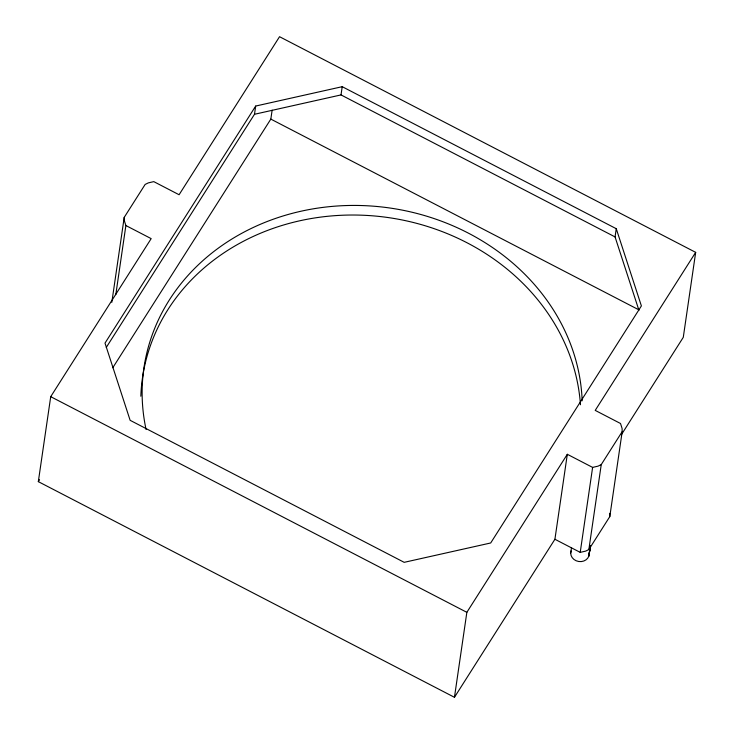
<?xml version="1.0" encoding="UTF-8"?>
<svg xmlns="http://www.w3.org/2000/svg" width="734" height="734" viewBox="0 0 734 734"><rect width="100%" height="100%" fill="white"/><g stroke="black" fill="none" stroke-linecap="round" stroke-linejoin="round"><path stroke-width="1.1" d="M570.713 553.051L571.502 547.619M695.676 252.358L595.219 410.389L620.514 423.5L622.074 428.39L622.184 431.656L601.247 464.585L598.072 466.145L592.613 467.402L567.318 454.291L554.913 539.261L454.456 697.3L38.324 481.642L50.719 396.672L151.176 238.633L125.881 225.531L124.321 220.64L124.211 217.374L145.148 184.436L148.323 182.885L153.782 181.628L179.087 194.739L279.544 36.7L695.676 252.358L683.281 337.328L621.414 434.656M111.816 302.344L124.211 217.374M115.798 294.637L125.881 225.531M106.265 347.457L254.496 114.275L255.698 106.045L342.218 86.685L616.257 228.705L641.388 305.922L490.697 542.976L404.177 562.336L130.138 420.325L105.008 343.108L255.698 106.045M112.779 367.743L270.828 119.101L272.14 110.146M254.496 114.275L341.016 94.915L342.218 86.685M454.456 697.3L466.852 612.33L567.318 454.291M638.773 309.794L615.064 236.926L616.257 228.705M622.184 431.656L609.789 516.626L588.851 549.564L585.677 551.115L580.218 552.372L592.613 467.402M588.851 549.564L601.247 464.585M590.365 546.078L588.897 555.932L590.411 545.958M38.324 481.642L39.544 479.715M341.016 94.915L615.064 236.926M270.828 119.101L639.167 309.987M554.913 539.261L580.218 552.372M50.719 396.672L466.852 612.33M609.679 513.36L609.789 516.626M589.246 553.821A9.285 8.166 8.3 0 1 578.667 561.492A9.285 8.166 8.3 0 1 571.052 550.94M146.075 429.482A220.604 193.868 8.3 0 1 337.814 205.96A220.604 193.868 8.3 0 1 582.163 400.792M140.836 396.232A220.604 193.868 8.3 0 1 357.495 215.071A220.604 193.868 8.3 0 1 580.466 404.764M590.301 546.353L588.897 555.932L590.31 546.344"/></g></svg>
